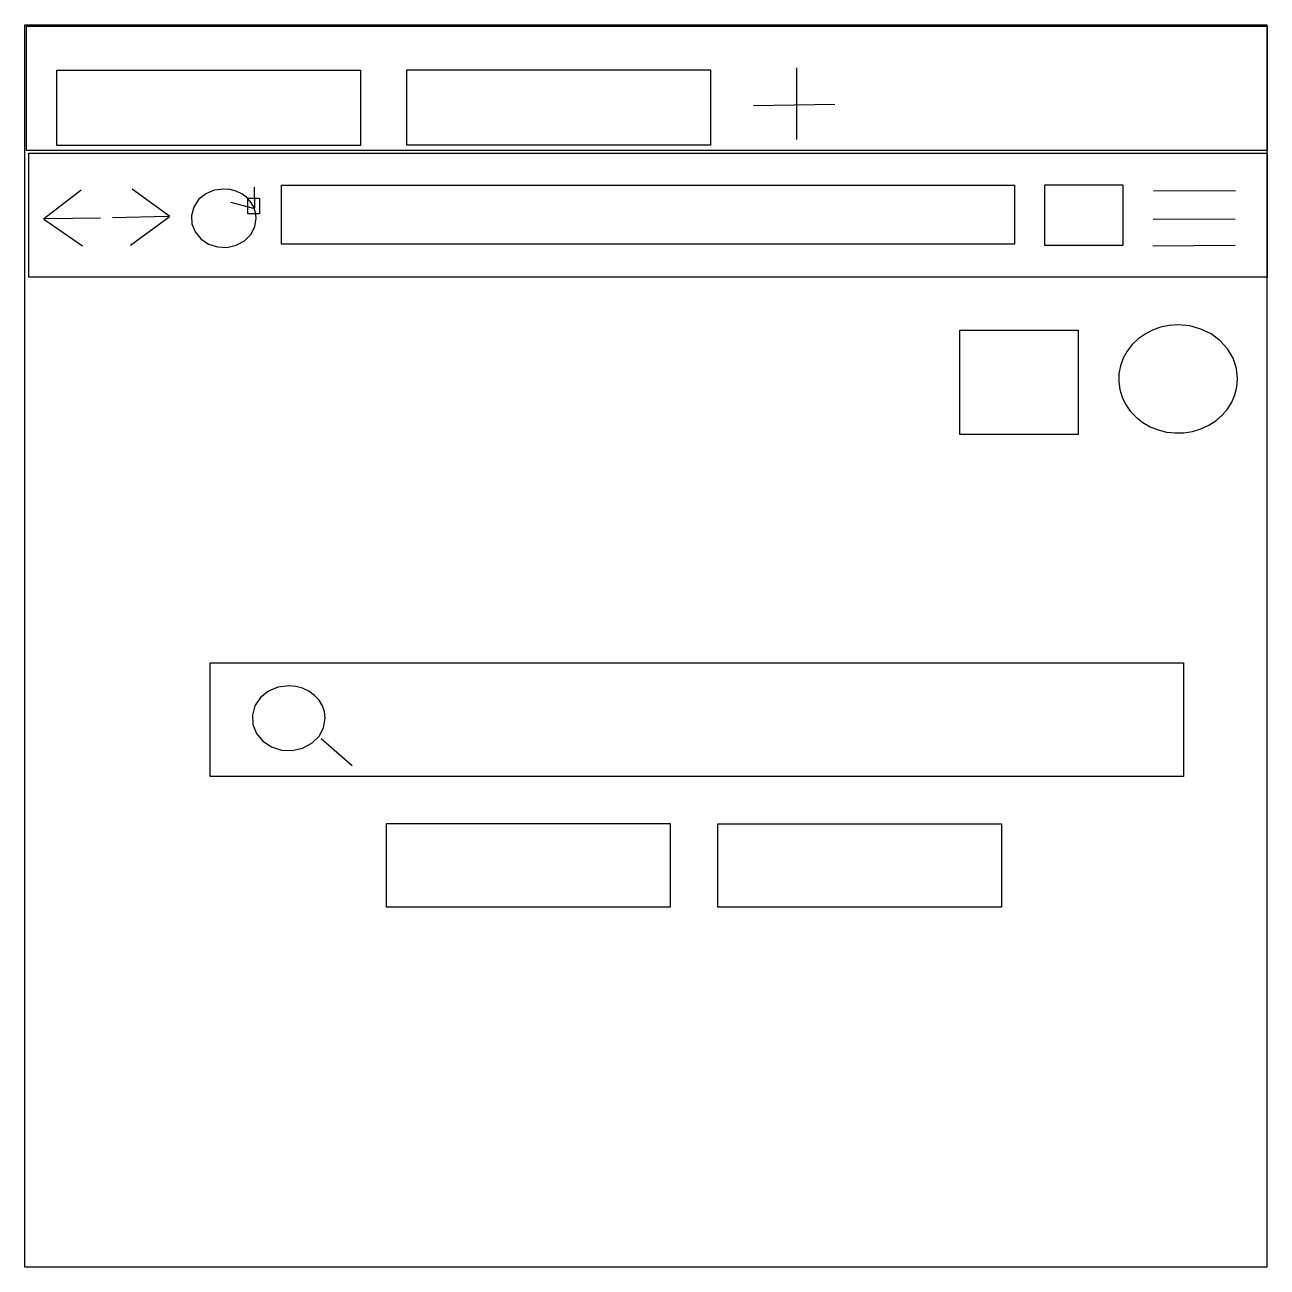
# Model space of a CAD drawing. Extents: x 16 to 241, y 14 to 239.
import ezdxf

# ---------------------------------------------------------------- set-up
doc = ezdxf.new("R2010")
doc.units = 0

msp = doc.modelspace()

# ---------------------------------------------------------------- linework, layer by layer
at = {"layer": 'Layer 1'}
for p, q in [((15.622904, 239.051199), (240.622904, 239.051199)), ((15.622904, 14.051199), (15.622904, 239.051199)), ((15.938021, 238.796502), (240.662131, 238.796502)), ((15.938021, 216.316411), (15.938021, 238.796502)), ((240.622904, 239.051199), (240.622904, 14.051199)), ((240.662131, 238.796502), (240.662131, 216.316411)), ((21.394562, 230.830282), (76.421986, 230.830282)), ((21.394562, 217.18208), (21.394562, 230.830282)), ((76.421986, 230.830282), (76.421986, 217.18208)), ((84.816246, 230.927874), (139.84367, 230.927874)), ((84.816246, 217.279672), (84.816246, 230.927874)), ((139.84367, 230.927874), (139.84367, 217.279672)), ((155.47815, 218.291739), (155.47815, 231.268656)), ((147.64303, 224.452398), (162.33388, 224.697246)), ((240.662131, 216.316411), (15.938021, 216.316411)), ((76.421986, 217.18208), (21.394562, 217.18208)), ((139.84367, 217.279672), (84.816246, 217.279672)), ((16.315874, 215.803894), (240.651204, 215.803894)), ((16.315874, 193.32303), (16.315874, 215.803894)), ((240.651204, 215.803894), (240.651204, 193.32303)), ((35.03375, 209.343984), (41.872516, 204.382913)), ((51.648441, 209.321102), (49.922377, 209.088294)), ((52.802209, 209.21828), (51.648441, 209.321102)), ((51.648441, 209.321102), (51.648441, 209.321102)), ((57.18871, 209.624085), (57.23199, 205.858437)), ((62.133102, 210.011616), (194.909742, 210.011616)), ((62.133102, 199.301016), (62.133102, 210.011616)), ((194.909742, 210.011616), (194.909742, 199.301016)), ((200.39163, 210.077591), (214.522338, 210.077591)), ((200.39163, 199.063286), (200.39163, 210.077591)), ((214.522338, 210.077591), (214.522338, 199.063286)), ((25.816397, 209.115187), (18.977631, 203.877905)), ((47.10932, 207.39525), (46.209994, 206.047961)), ((48.378059, 208.427519), (47.10932, 207.39525)), ((49.922377, 209.088294), (48.378059, 208.427519)), ((53.901119, 208.917495), (52.802209, 209.21828)), ((54.914292, 208.430269), (53.901119, 208.917495)), ((55.810848, 207.768121), (54.914292, 208.430269)), ((56.545967, 206.960562), (55.810848, 207.768121)), ((56.020058, 207.633053), (58.140941, 207.633053)), ((56.020058, 204.819637), (56.020058, 207.633053)), ((58.140941, 207.633053), (58.140941, 204.819637)), ((220.05244, 208.985337), (234.94191, 209.071907)), ((46.209994, 206.047961), (45.788248, 204.522489)), ((52.860378, 206.940519), (57.231993, 205.815154)), ((58.140941, 204.819637), (56.020058, 204.819637)), ((57.086888, 206.047961), (56.545967, 206.960562)), ((57.42082, 205.058134), (57.086888, 206.047961)), ((57.534973, 204.018894), (57.42082, 205.058134)), ((26.076097, 198.943606), (19.064198, 203.791339)), ((29.322347, 204.051038), (19.194048, 203.921189)), ((31.5278, 204.138233), (41.656099, 204.417457)), ((34.77405, 199.161914), (41.785949, 204.292851)), ((45.788248, 204.522489), (45.875017, 202.984485)), ((45.875017, 202.984485), (46.448284, 201.533645)), ((57.276509, 202.464167), (57.534973, 204.018894)), ((219.99188, 203.855555), (234.88135, 203.942125)), ((46.448284, 201.533645), (47.486034, 200.269667)), ((55.396885, 199.930348), (56.542914, 201.073145)), ((56.542914, 201.073145), (57.276509, 202.464167)), ((47.486034, 200.269667), (48.889308, 199.334929)), ((48.889308, 199.334929), (50.500036, 198.818567)), ((50.500036, 198.818567), (52.207534, 198.740411)), ((52.207534, 198.740411), (53.901119, 199.120293)), ((53.901119, 199.120293), (55.396885, 199.930348)), ((194.909742, 199.301016), (62.133102, 199.301016)), ((214.522338, 199.063286), (200.39163, 199.063286)), ((219.98212, 199.053988), (234.87159, 199.140558)), ((240.651204, 193.32303), (16.315874, 193.32303)), ((222.914819, 184.598479), (221.366178, 184.278132)), ((224.52515, 184.70816), (222.914819, 184.598479)), ((226.636729, 184.518234), (224.52515, 184.70816)), ((224.52515, 184.70816), (224.52515, 184.70816)), ((184.98543, 183.724091), (206.420023, 183.724091)), ((184.98543, 164.886502), (184.98543, 183.724091)), ((206.420023, 183.724091), (206.420023, 164.886502)), ((218.539831, 183.05759), (217.305057, 182.183475)), ((219.900693, 183.760155), (218.539831, 183.05759)), ((221.366178, 184.278132), (219.900693, 183.760155)), ((228.64791, 183.962643), (226.636729, 184.518234)), ((230.502177, 183.06267), (228.64791, 183.962643)), ((232.143016, 181.839593), (230.502177, 183.06267)), ((216.217838, 181.150849), (215.299639, 179.972753)), ((217.305057, 182.183475), (216.217838, 181.150849)), ((233.488401, 180.347921), (232.143016, 181.839593)), ((234.478372, 178.662224), (233.488401, 180.347921)), ((214.571928, 178.662224), (214.067145, 177.267749)), ((215.299639, 179.972753), (214.571928, 178.662224)), ((235.089522, 176.833878), (234.478372, 178.662224)), ((213.800065, 175.844469), (213.765651, 174.415401)), ((214.067145, 177.267749), (213.800065, 175.844469)), ((235.29844, 174.914261), (235.089522, 176.833878)), ((213.765651, 174.415401), (213.958866, 173.003566)), ((234.825409, 172.042469), (235.177792, 173.450324)), ((235.177792, 173.450324), (235.29844, 174.914261)), ((213.958866, 173.003566), (214.374673, 171.631982)), ((214.374673, 171.631982), (215.008036, 170.323669)), ((234.255635, 170.71021), (234.825409, 172.042469)), ((215.008036, 170.323669), (215.853919, 169.101644)), ((215.853919, 169.101644), (216.907284, 167.988929)), ((232.521287, 168.350541), (233.482813, 169.473062)), ((233.482813, 169.473062), (234.255635, 170.71021)), ((216.907284, 167.988929), (218.131271, 167.031325)), ((218.131271, 167.031325), (219.475498, 166.262341)), ((230.089492, 166.527434), (231.385398, 167.36216)), ((231.385398, 167.36216), (232.521287, 168.350541)), ((206.420023, 164.886502), (184.98543, 164.886502)), ((219.475498, 166.262341), (220.914643, 165.686556)), ((220.914643, 165.686556), (222.423385, 165.308549)), ((222.423385, 165.308549), (223.976404, 165.1329)), ((223.976404, 165.1329), (225.548379, 165.164185)), ((225.548379, 165.164185), (227.113987, 165.406985)), ((227.113987, 165.406985), (228.64791, 165.865879)), ((228.64791, 165.865879), (230.089492, 166.527434)), ((49.214344, 123.49629), (225.504534, 123.49629)), ((49.214344, 102.9291), (49.214344, 123.49629)), ((225.504534, 123.49629), (225.504534, 102.9291)), ((63.415497, 119.333889), (61.477002, 119.075873)), ((64.711262, 119.219934), (63.415497, 119.333889)), ((63.415497, 119.333889), (63.415497, 119.333889)), ((58.317737, 117.199503), (57.307729, 115.706328)), ((59.742622, 118.343548), (58.317737, 117.199503)), ((61.477002, 119.075873), (59.742622, 118.343548)), ((65.945417, 118.88658), (64.711262, 119.219934)), ((67.083283, 118.346595), (65.945417, 118.88658)), ((68.09018, 117.612749), (67.083283, 118.346595)), ((68.915771, 116.717746), (68.09018, 117.612749)), ((57.307729, 115.706328), (56.834078, 114.015675)), ((69.523265, 115.706328), (68.915771, 116.717746)), ((69.898295, 114.60932), (69.523265, 115.706328)), ((56.834078, 114.015675), (56.931525, 112.311133)), ((69.736223, 111.734474), (70.026497, 113.45755)), ((70.026497, 113.45755), (69.898295, 114.60932)), ((56.931525, 112.311133), (57.575346, 110.703194)), ((57.575346, 110.703194), (58.740814, 109.302351)), ((68.912343, 110.192831), (69.736223, 111.734474)), ((58.740814, 109.302351), (60.316792, 108.266398)), ((60.316792, 108.266398), (62.125755, 107.694123)), ((64.043399, 107.607504), (65.945417, 108.02852)), ((65.945417, 108.02852), (67.62527, 108.926289)), ((67.62527, 108.926289), (68.912343, 110.192831)), ((69.291837, 109.78483), (74.923329, 104.88788)), ((62.125755, 107.694123), (64.043399, 107.607504)), ((225.504534, 102.9291), (49.214344, 102.9291)), ((81.127167, 94.40176), (132.502274, 94.40176)), ((81.127167, 79.261535), (81.127167, 94.40176)), ((132.502274, 94.40176), (132.502274, 79.261535)), ((141.14583, 94.36276), (192.520937, 94.36276)), ((141.14583, 79.222535), (141.14583, 94.36276)), ((192.520937, 94.36276), (192.520937, 79.222535)), ((132.502274, 79.261535), (81.127167, 79.261535)), ((192.520937, 79.222535), (141.14583, 79.222535)), ((240.622904, 14.051199), (15.622904, 14.051199))]:
    msp.add_line(p, q, dxfattribs=at)

doc.saveas('drawing.dxf')
